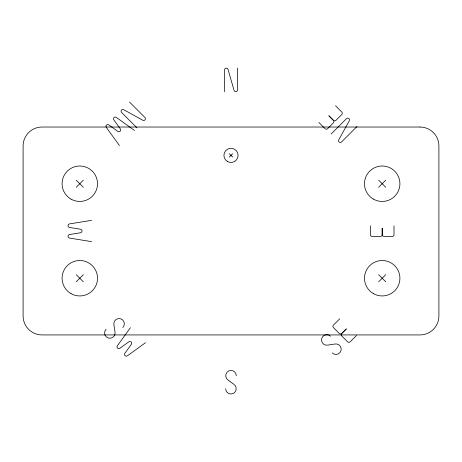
<?xml version="1.0" encoding="UTF-8"?>
<svg xmlns="http://www.w3.org/2000/svg" width="462" height="462" viewBox="0 0 462 462"><rect width="100%" height="100%" fill="white"/><g stroke="black" fill="none" stroke-linecap="round" stroke-linejoin="round"><path stroke-width="0.69" d="M130.44 327.691L117.325 345.819A1.796 1.796 0 0 0 119.831 348.325L128.892 341.764A1.796 1.796 0 0 1 131.399 344.271L124.844 353.338A1.796 1.796 0 0 0 127.35 355.844L145.478 342.723M76.259 187.272L83.345 180.186M76.259 281.774L83.345 274.688M229.331 157.051L232.669 153.707M331.098 134.032L346.552 118.578A1.779 1.779 0 0 1 349.336 120.715L338.75 139.83A1.773 1.773 0 0 0 341.539 141.967L356.993 126.513M378.655 187.272L385.741 180.186M339.691 318.849L333.425 325.115A1.773 1.773 0 0 0 333.425 327.622L339.247 333.443A1.773 1.773 0 0 0 341.753 333.443L346.373 328.875L341.805 333.495A1.773 1.773 0 0 0 341.805 336.001L347.626 341.822A1.773 1.773 0 0 0 350.132 341.822L356.393 335.556M378.655 281.774L385.741 274.688M91.574 220.362L69.479 223.908A1.796 1.796 0 0 0 69.479 227.454L80.527 229.221A1.796 1.796 0 0 1 80.527 232.767L69.479 234.54A1.796 1.796 0 0 0 69.479 238.08L91.574 241.626M134.436 130.469L116.309 117.348A1.796 1.796 0 0 0 113.802 119.854L120.363 128.921A1.796 1.796 0 0 1 117.856 131.427L108.789 124.867A1.796 1.796 0 0 0 106.283 127.373L119.404 145.501M335.528 105.729L341.788 111.989A1.773 1.773 0 0 1 341.788 114.495L335.972 120.316A1.773 1.773 0 0 1 333.466 120.316L328.846 115.748L333.408 120.368A1.773 1.773 0 0 1 333.408 122.875L327.593 128.696A1.773 1.773 0 0 1 325.086 128.696L318.82 122.43M378.655 180.186L385.741 187.272M378.655 274.688L385.741 281.774M229.331 153.707L232.669 157.051M129.487 102.021L144.941 117.475A1.773 1.773 0 0 1 142.798 120.259L123.689 109.673A1.779 1.779 0 0 0 121.552 112.462L137.006 127.916M76.259 180.186L83.345 187.272M76.259 274.688L83.345 281.774M394.022 225.803L394.022 234.661A1.773 1.773 0 0 1 392.25 236.434L384.02 236.434A1.773 1.773 0 0 1 382.247 234.661L382.213 228.164L382.172 234.661A1.773 1.773 0 0 1 380.399 236.434L372.17 236.434A1.773 1.773 0 0 1 370.397 234.661L370.397 225.803M237.526 68.064L237.526 89.917A1.773 1.773 0 0 1 234.043 90.373L228.014 69.375A1.779 1.779 0 0 0 224.532 69.837L224.532 91.69M122.817 327.57A5.284 5.284 0 0 0 120.559 318.763A5.284 5.284 0 0 0 113.923 324.977L115.003 331.832A5.284 5.284 0 0 1 108.368 338.045A5.284 5.284 0 0 1 106.11 329.239M330.526 336.215A5.284 5.284 0 0 0 321.719 338.467A5.284 5.284 0 0 0 327.933 345.102L334.788 344.028A5.284 5.284 0 0 1 341.002 350.664A5.284 5.284 0 0 1 332.195 352.916M236.296 375.727A5.284 5.284 0 0 0 228.476 371.096A5.284 5.284 0 0 0 228.176 380.18L233.784 384.263A5.284 5.284 0 0 1 233.483 393.353A5.284 5.284 0 0 1 225.664 388.721M419.998 127.027L42.002 127.027A18.902 18.902 0 0 0 23.1 145.928L23.1 316.031A18.902 18.902 0 0 0 42.002 334.927L419.998 334.927A18.902 18.902 0 0 0 438.9 316.031L438.9 145.928A18.902 18.902 0 0 0 419.998 127.027M227.454 161.515A7.086 7.086 0 0 0 238.086 155.376A7.086 7.086 0 0 0 227.454 149.243A7.086 7.086 0 0 0 227.454 161.515M373.342 293.572A17.718 17.718 0 0 0 399.919 278.228A17.718 17.718 0 0 0 373.342 262.884A17.718 17.718 0 0 0 373.342 293.572M70.94 293.572A17.718 17.718 0 0 0 97.517 278.228A17.718 17.718 0 0 0 70.94 262.884A17.718 17.718 0 0 0 70.94 293.572M70.94 199.076A17.718 17.718 0 0 0 97.517 183.732A17.718 17.718 0 0 0 70.94 168.382A17.718 17.718 0 0 0 70.94 199.076M373.342 199.076A17.718 17.718 0 0 0 399.919 183.732A17.718 17.718 0 0 0 373.342 168.382A17.718 17.718 0 0 0 373.342 199.076"/></g></svg>
